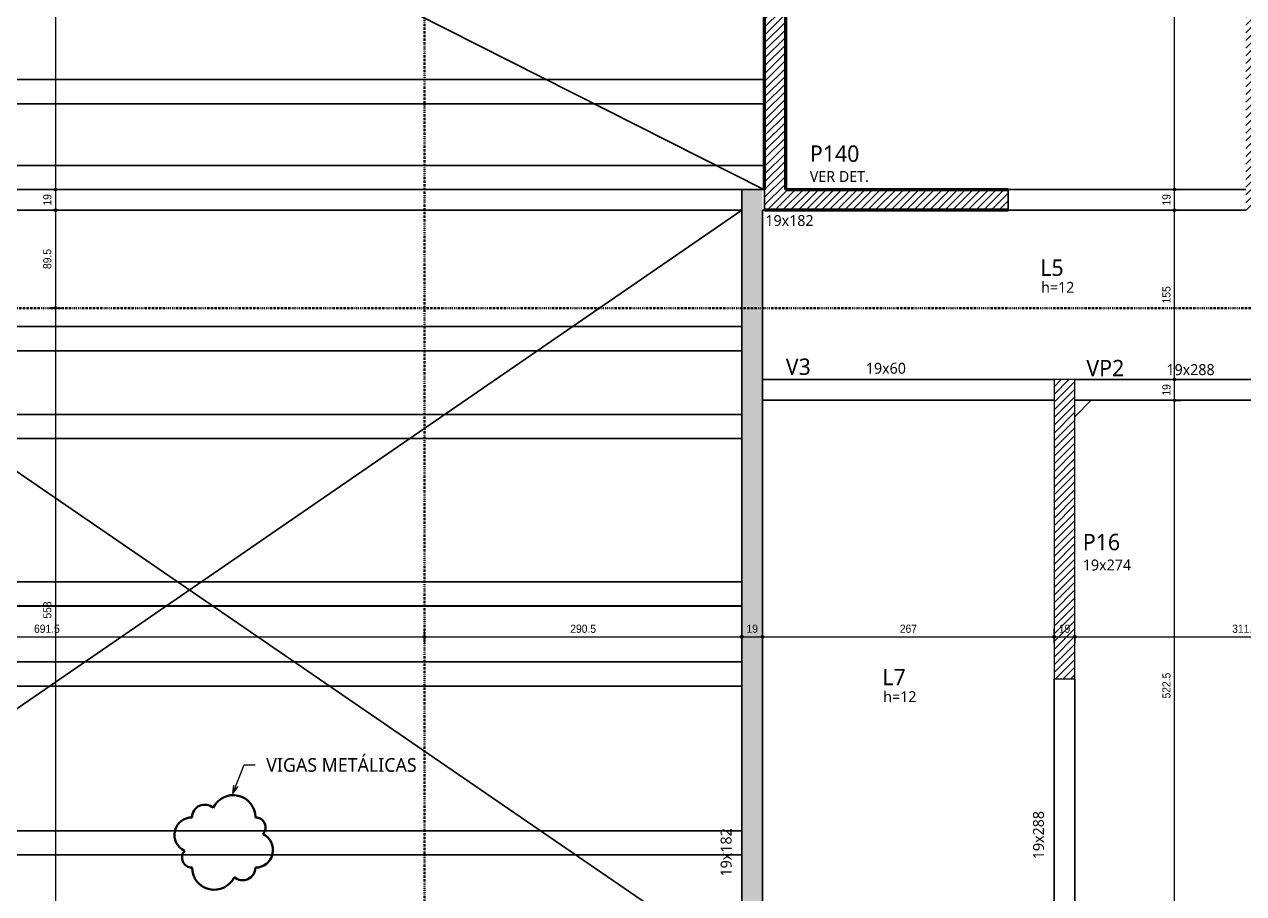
# Model space of a CAD drawing. Header units: centimetres. Extents: x -1706 to 33186, y -3196 to 88081.
# Drawn here: x 2869 to 3985, y -652 to 143 of the extents above; entities that cross this region are included whole.
import ezdxf

# ---------------------------------------------------------------- set-up
doc = ezdxf.new("R2010")
doc.units = ezdxf.units.CM
doc.linetypes.add('Dash dot', pattern=[1.5875, 0.635, -0.47625, 0, -0.47625])
doc.linetypes.add('Traço', pattern=[0.635, 0.3175, -0.3175])
for name, color, linetype, lineweight in [('A-ANNO-DIMS', 7, 'Continuous', 9), ('A-ANNO-DIMS-50', 7, 'Continuous', 9), ('A-DETL-GENF', 7, 'Continuous', 18), ('A-DETL-THIN', 7, 'Continuous', 25), ('A-FLOR-IDEN', 7, 'Continuous', 9), ('G-ANNO-TEXT', 7, 'Continuous', 9), ('S-BEAM', 7, 'Continuous', 9), ('S-BEAM-HDLN', 7, 'Traço', 25), ('S-BEAM-IDEN', 7, 'Continuous', 9), ('S-COLS', 7, 'Continuous', 9), ('S-COLS-IDEN', 7, 'Continuous', 9), ('S-GRID', 7, 'Continuous', 9)]:
    doc.layers.add(name, color=color, linetype=linetype, lineweight=lineweight)
doc.layers.add('A-DETL', color=7, linetype='Continuous', lineweight=18, true_color=0x00a600)
doc.layers.add('G-ANNO-REVC', color=1, linetype='Continuous', lineweight=35, true_color=0xff0000)
doc.styles.add('Arial', font='arial.ttf', dxfattribs={"width": 0.9, "height": 7.5})
doc.styles.add('Gadugi', font='gadugi.ttf', dxfattribs={"height": 12.5})
doc.styles.add('Gadugi_1', font='gadugi.ttf', dxfattribs={"height": 15})
doc.styles.add('Gadugi_2', font='gadugi.ttf', dxfattribs={"height": 10})
doc.styles.add('Gadugi_3', font='gadugi.ttf', dxfattribs={"height": 0.2})
doc.dimstyles.new('PED_1_5mm_ESQ_1', dxfattribs={"dimscale": 30.48, "dimtxt": 7.651945, "dimasz": 0.328084, "dimexe": 0.246063, "dimexo": 0.246063, "dimgap": 0.049213, "dimtad": 1, "dimdec": 1, "dimrnd": 0.5, "dimdsep": 46, "dimtxsty": 'Arial', "dimblk1": 'DOTSMALL', "dimblk2": 'DOTSMALL', "dimsah": 1, "dimcen": 0.09, "dimdle": 0.492126, "dimazin": 0, "dimtfac": 1, "dimtdec": 4, "dimtix": 1, "dimtmove": 0, "dimatfit": 3, "dimfxl": 1, "dimtvp": 1, "dimtolj": 1, "dimtzin": 0, "dimarcsym": 2})
pattern_1 = [(45, (3894.207, 0), (-3.535534, 3.535534), [])]

# ---------------------------------------------------------------- blocks, each defined once
blk = doc.blocks.new('PED_MÍSULA_VERT__CONC_R1 - L_15_0 x 410_0-V2-PL J 001 - FORMA DA COBERTURA')
at = {"layer": 'S-COLS', "lineweight": 25}
for p, q in [((0, 15), (15, 0)), ((0, 0), (0, 15))]:
    blk.add_line(p, q, dxfattribs=at)
blk = doc.blocks.new('PED_TAG_PILAR_R04 - PILAR VER DET_-2523782-PL J 001 - FORMA DA COBERTURA')
at = {"layer": 'S-COLS-IDEN', "insert": (0.115, -0.633), "char_height": 0.2, "width": 1.37089, "attachment_point": 1, "style": 'Gadugi_3'}
blk.add_mtext('VER DET.', dxfattribs=at)
blk = doc.blocks.new('DIMBLOCK12-PL J 001 - FORMA DA COBERTURA')
at = {"layer": 'A-ANNO-DIMS-50'}
h = blk.add_hatch(color=256, dxfattribs=at)
edge = h.paths.add_edge_path(flags=0)
edge.add_arc((2897.6, 483.6), 1.25, 0, 360)
h = blk.add_hatch(color=256, dxfattribs=at)
edge = h.paths.add_edge_path(flags=0)
edge.add_arc((2897.6, -7.9), 1.25, 0, 360)
for p, q in [((2891.8, 483.6), (2905.1, 483.6)), ((2897.6, 483.6), (2891.8, 483.6)), ((2897.6, 483.6), (2897.6, -7.9)), ((2891.8, -7.9), (2905.1, -7.9)), ((2897.6, -7.9), (2891.8, -7.9))]:
    blk.add_line(p, q, dxfattribs=at)
for centre in [(2897.6, 483.6), (2897.6, -7.9)]:
    blk.add_circle(centre, 1.25, dxfattribs=at)
at = {"layer": 'A-ANNO-DIMS-50', "color": 0, "insert": (2886.3, 226.2), "char_height": 7.5, "width": 27.971, "attachment_point": 1, "rotation": 90, "line_spacing_factor": 0.941778, "style": 'Arial'}
blk.add_mtext('491.5', dxfattribs=at)
blk = doc.blocks.new('_DotSmall')
at = {"color": 0, "linetype": 'ByBlock', "const_width": 0.5}
blk.add_lwpolyline([(-0.0625, 0, 1), (0.0625, 0, 1)], format="xyb", close=True, dxfattribs=at)
blk = doc.blocks.new('DIMBLOCK13-PL J 001 - FORMA DA COBERTURA')
at = {"layer": 'A-ANNO-DIMS-50'}
h = blk.add_hatch(color=256, dxfattribs=at)
edge = h.paths.add_edge_path(flags=0)
edge.add_arc((2897.6, -7.9), 1.25, 0, 360)
h = blk.add_hatch(color=256, dxfattribs=at)
edge = h.paths.add_edge_path(flags=0)
edge.add_arc((2897.6, -26.9), 1.25, 0, 360)
for p, q in [((2891.8, -7.9), (2905.1, -7.9)), ((2897.6, -7.9), (2891.8, -7.9)), ((2897.6, -7.9), (2897.6, -26.9)), ((2891.8, -26.9), (2905.1, -26.9)), ((2897.6, -26.9), (2891.8, -26.9))]:
    blk.add_line(p, q, dxfattribs=at)
for centre in [(2897.6, -7.9), (2897.6, -26.9)]:
    blk.add_circle(centre, 1.25, dxfattribs=at)
at = {"layer": 'A-ANNO-DIMS-50', "color": 0, "insert": (2886.3, -22.6), "char_height": 7.5, "width": 12.431, "attachment_point": 1, "rotation": 90, "line_spacing_factor": 0.941778, "style": 'Arial'}
blk.add_mtext('19', dxfattribs=at)
blk = doc.blocks.new('DIMBLOCK14-PL J 001 - FORMA DA COBERTURA')
at = {"layer": 'A-ANNO-DIMS-50'}
h = blk.add_hatch(color=256, dxfattribs=at)
edge = h.paths.add_edge_path(flags=0)
edge.add_arc((2897.6, -26.9), 1.25, 0, 360)
h = blk.add_hatch(color=256, dxfattribs=at)
edge = h.paths.add_edge_path(flags=0)
edge.add_arc((2897.6, -116.4), 1.25, 0, 360)
for p, q in [((2891.8, -26.9), (2905.1, -26.9)), ((2897.6, -26.9), (2891.8, -26.9)), ((2897.6, -26.9), (2897.6, -116.4)), ((2891.8, -116.4), (2905.1, -116.4)), ((2897.6, -116.4), (2891.8, -116.4))]:
    blk.add_line(p, q, dxfattribs=at)
for centre in [(2897.6, -26.9), (2897.6, -116.4)]:
    blk.add_circle(centre, 1.25, dxfattribs=at)
at = {"layer": 'A-ANNO-DIMS-50', "color": 0, "insert": (2886.3, -80.7), "char_height": 7.5, "width": 21.755, "attachment_point": 1, "rotation": 90, "line_spacing_factor": 0.941778, "style": 'Arial'}
blk.add_mtext('89.5', dxfattribs=at)
blk = doc.blocks.new('DIMBLOCK15-PL J 001 - FORMA DA COBERTURA')
at = {"layer": 'A-ANNO-DIMS-50'}
h = blk.add_hatch(color=256, dxfattribs=at)
edge = h.paths.add_edge_path(flags=0)
edge.add_arc((2897.6, -116.4), 1.25, 0, 360)
h = blk.add_hatch(color=256, dxfattribs=at)
edge = h.paths.add_edge_path(flags=0)
edge.add_arc((2897.6, -669.4), 1.25, 0, 360)
for p, q in [((2891.8, -116.4), (2905.1, -116.4)), ((2897.6, -116.4), (2891.8, -116.4)), ((2897.6, -116.4), (2897.6, -684.4)), ((2891.8, -669.4), (2905.1, -669.4)), ((2897.6, -669.4), (2891.8, -669.4))]:
    blk.add_line(p, q, dxfattribs=at)
for centre in [(2897.6, -116.4), (2897.6, -669.4)]:
    blk.add_circle(centre, 1.25, dxfattribs=at)
at = {"layer": 'A-ANNO-DIMS-50', "color": 0, "insert": (2886.3, -400.7), "char_height": 7.5, "width": 18.647, "attachment_point": 1, "rotation": 90, "line_spacing_factor": 0.941778, "style": 'Arial'}
blk.add_mtext('553', dxfattribs=at)
blk = doc.blocks.new('DIMBLOCK18-PL J 001 - FORMA DA COBERTURA')
at = {"layer": 'A-ANNO-DIMS-50'}
h = blk.add_hatch(color=256, dxfattribs=at)
edge = h.paths.add_edge_path(flags=0)
edge.add_arc((2543.8, -417.4), 1.25, 0, 360)
h = blk.add_hatch(color=256, dxfattribs=at)
edge = h.paths.add_edge_path(flags=0)
edge.add_arc((3235.3, -417.4), 1.25, 0, 360)
for p, q in [((2543.8, -423.1), (2543.8, -409.9)), ((3235.3, -423.1), (3235.3, -409.9)), ((2543.8, -417.4), (3235.3, -417.4)), ((2543.8, -417.4), (2543.8, -423.1)), ((3235.3, -417.4), (3235.3, -423.1))]:
    blk.add_line(p, q, dxfattribs=at)
for centre in [(2543.8, -417.4), (3235.3, -417.4)]:
    blk.add_circle(centre, 1.25, dxfattribs=at)
at = {"layer": 'A-ANNO-DIMS-50', "color": 0, "insert": (2877.9, -406.2), "char_height": 7.5, "width": 27.971, "attachment_point": 1, "line_spacing_factor": 0.941778, "style": 'Arial'}
blk.add_mtext('691.5', dxfattribs=at)
blk = doc.blocks.new('DIMBLOCK19-PL J 001 - FORMA DA COBERTURA')
at = {"layer": 'A-ANNO-DIMS-50'}
h = blk.add_hatch(color=256, dxfattribs=at)
edge = h.paths.add_edge_path(flags=0)
edge.add_arc((3235.3, -417.4), 1.25, 0, 360)
h = blk.add_hatch(color=256, dxfattribs=at)
edge = h.paths.add_edge_path(flags=0)
edge.add_arc((3525.8, -417.4), 1.25, 0, 360)
for p, q in [((3235.3, -423.1), (3235.3, -409.9)), ((3525.8, -423.1), (3525.8, -409.9)), ((3235.3, -417.4), (3525.8, -417.4)), ((3235.3, -417.4), (3235.3, -423.1)), ((3525.8, -417.4), (3525.8, -423.1))]:
    blk.add_line(p, q, dxfattribs=at)
for centre in [(3235.3, -417.4), (3525.8, -417.4)]:
    blk.add_circle(centre, 1.25, dxfattribs=at)
at = {"layer": 'A-ANNO-DIMS-50', "color": 0, "insert": (3368.9, -406.2), "char_height": 7.5, "width": 27.971, "attachment_point": 1, "line_spacing_factor": 0.941778, "style": 'Arial'}
blk.add_mtext('290.5', dxfattribs=at)
blk = doc.blocks.new('DIMBLOCK20-PL J 001 - FORMA DA COBERTURA')
at = {"layer": 'A-ANNO-DIMS-50'}
h = blk.add_hatch(color=256, dxfattribs=at)
edge = h.paths.add_edge_path(flags=0)
edge.add_arc((3525.8, -417.4), 1.25, 0, 360)
h = blk.add_hatch(color=256, dxfattribs=at)
edge = h.paths.add_edge_path(flags=0)
edge.add_arc((3544.8, -417.4), 1.25, 0, 360)
for p, q in [((3525.8, -423.1), (3525.8, -409.9)), ((3544.8, -423.1), (3544.8, -409.9)), ((3525.8, -417.4), (3544.8, -417.4)), ((3525.8, -417.4), (3525.8, -423.1)), ((3544.8, -417.4), (3544.8, -423.1))]:
    blk.add_line(p, q, dxfattribs=at)
for centre in [(3525.8, -417.4), (3544.8, -417.4)]:
    blk.add_circle(centre, 1.25, dxfattribs=at)
at = {"layer": 'A-ANNO-DIMS-50', "color": 0, "insert": (3530.2, -406.2), "char_height": 7.5, "width": 12.431, "attachment_point": 1, "line_spacing_factor": 0.941778, "style": 'Arial'}
blk.add_mtext('19', dxfattribs=at)
blk = doc.blocks.new('DIMBLOCK21-PL J 001 - FORMA DA COBERTURA')
at = {"layer": 'A-ANNO-DIMS-50'}
h = blk.add_hatch(color=256, dxfattribs=at)
edge = h.paths.add_edge_path(flags=0)
edge.add_arc((3544.8, -417.4), 1.25, 0, 360)
h = blk.add_hatch(color=256, dxfattribs=at)
edge = h.paths.add_edge_path(flags=0)
edge.add_arc((3811.9, -417.4), 1.25, 0, 360)
for p, q in [((3544.8, -423.1), (3544.8, -409.9)), ((3811.9, -423.1), (3811.9, -409.9)), ((3544.8, -417.4), (3811.9, -417.4)), ((3544.8, -417.4), (3544.8, -423.1)), ((3811.9, -417.4), (3811.9, -423.1))]:
    blk.add_line(p, q, dxfattribs=at)
for centre in [(3544.8, -417.4), (3811.9, -417.4)]:
    blk.add_circle(centre, 1.25, dxfattribs=at)
at = {"layer": 'A-ANNO-DIMS-50', "color": 0, "insert": (3670.6, -406.2), "char_height": 7.5, "width": 18.647, "attachment_point": 1, "line_spacing_factor": 0.941778, "style": 'Arial'}
blk.add_mtext('267', dxfattribs=at)
blk = doc.blocks.new('DIMBLOCK22-PL J 001 - FORMA DA COBERTURA')
at = {"layer": 'A-ANNO-DIMS-50'}
h = blk.add_hatch(color=256, dxfattribs=at)
edge = h.paths.add_edge_path(flags=0)
edge.add_arc((3811.9, -417.4), 1.25, 0, 360)
h = blk.add_hatch(color=256, dxfattribs=at)
edge = h.paths.add_edge_path(flags=0)
edge.add_arc((3830.9, -417.4), 1.25, 0, 360)
for p, q in [((3811.9, -423.1), (3811.9, -409.9)), ((3830.9, -423.1), (3830.9, -409.9)), ((3811.9, -417.4), (3830.9, -417.4)), ((3811.9, -417.4), (3811.9, -423.1)), ((3830.9, -417.4), (3830.9, -423.1))]:
    blk.add_line(p, q, dxfattribs=at)
for centre in [(3811.9, -417.4), (3830.9, -417.4)]:
    blk.add_circle(centre, 1.25, dxfattribs=at)
at = {"layer": 'A-ANNO-DIMS-50', "color": 0, "insert": (3816.2, -406.2), "char_height": 7.5, "width": 12.431, "attachment_point": 1, "line_spacing_factor": 0.941778, "style": 'Arial'}
blk.add_mtext('19', dxfattribs=at)
blk = doc.blocks.new('DIMBLOCK23-PL J 001 - FORMA DA COBERTURA')
at = {"layer": 'A-ANNO-DIMS-50'}
h = blk.add_hatch(color=256, dxfattribs=at)
edge = h.paths.add_edge_path(flags=0)
edge.add_arc((3830.9, -417.4), 1.25, 0, 360)
h = blk.add_hatch(color=256, dxfattribs=at)
edge = h.paths.add_edge_path(flags=0)
edge.add_arc((4142.3, -417.4), 1.25, 0, 360)
for p, q in [((3830.9, -423.1), (3830.9, -409.9)), ((4142.3, -423.1), (4142.3, -409.9)), ((3830.9, -417.4), (4142.3, -417.4)), ((3830.9, -417.4), (3830.9, -423.1)), ((4142.3, -417.4), (4142.3, -423.1))]:
    blk.add_line(p, q, dxfattribs=at)
for centre in [(3830.9, -417.4), (4142.3, -417.4)]:
    blk.add_circle(centre, 1.25, dxfattribs=at)
at = {"layer": 'A-ANNO-DIMS-50', "color": 0, "insert": (3974.9, -406.2), "char_height": 7.5, "width": 27.971, "attachment_point": 1, "line_spacing_factor": 0.941778, "style": 'Arial'}
blk.add_mtext('311.5', dxfattribs=at)
blk = doc.blocks.new('DIMBLOCK51-PL J 001 - FORMA DA COBERTURA')
at = {"layer": 'A-ANNO-DIMS-50'}
h = blk.add_hatch(color=256, dxfattribs=at)
edge = h.paths.add_edge_path(flags=0)
edge.add_arc((3922.1, -7.9), 1.25, 0, 360)
h = blk.add_hatch(color=256, dxfattribs=at)
edge = h.paths.add_edge_path(flags=0)
edge.add_arc((3922.1, -26.9), 1.25, 0, 360)
for p, q in [((3927.9, -7.9), (3914.6, -7.9)), ((3922.1, -41.9), (3922.1, -7.9)), ((3922.1, -7.9), (3927.9, -7.9)), ((3927.9, -26.9), (3914.6, -26.9)), ((3922.1, -26.9), (3927.9, -26.9))]:
    blk.add_line(p, q, dxfattribs=at)
for centre in [(3922.1, -7.9), (3922.1, -26.9)]:
    blk.add_circle(centre, 1.25, dxfattribs=at)
at = {"layer": 'A-ANNO-DIMS-50', "color": 0, "insert": (3910.9, -22.6), "char_height": 7.5, "width": 12.431, "attachment_point": 1, "rotation": 90, "line_spacing_factor": 0.941778, "style": 'Arial'}
blk.add_mtext('19', dxfattribs=at)
blk = doc.blocks.new('DIMBLOCK52-PL J 001 - FORMA DA COBERTURA')
at = {"layer": 'A-ANNO-DIMS-50'}
h = blk.add_hatch(color=256, dxfattribs=at)
edge = h.paths.add_edge_path(flags=0)
edge.add_arc((3922.1, 368.1), 1.25, 0, 360)
h = blk.add_hatch(color=256, dxfattribs=at)
edge = h.paths.add_edge_path(flags=0)
edge.add_arc((3922.1, -7.9), 1.25, 0, 360)
for p, q in [((3887.3, 368.1), (3929.6, 368.1)), ((3922.1, 368.1), (3887.3, 368.1)), ((3922.1, -7.9), (3922.1, 368.1)), ((3927.9, -7.9), (3914.6, -7.9)), ((3922.1, -7.9), (3927.9, -7.9))]:
    blk.add_line(p, q, dxfattribs=at)
for centre in [(3922.1, 368.1), (3922.1, -7.9)]:
    blk.add_circle(centre, 1.25, dxfattribs=at)
at = {"layer": 'A-ANNO-DIMS-50', "color": 0, "insert": (3910.9, 172.3), "char_height": 7.5, "width": 18.647, "attachment_point": 1, "rotation": 90, "line_spacing_factor": 0.941778, "style": 'Arial'}
blk.add_mtext('376', dxfattribs=at)
blk = doc.blocks.new('DIMBLOCK65-PL J 001 - FORMA DA COBERTURA')
at = {"layer": 'A-ANNO-DIMS-50'}
h = blk.add_hatch(color=256, dxfattribs=at)
edge = h.paths.add_edge_path(flags=0)
edge.add_arc((3922.1, -181.9), 1.25, 0, 360)
h = blk.add_hatch(color=256, dxfattribs=at)
edge = h.paths.add_edge_path(flags=0)
edge.add_arc((3922.1, -200.9), 1.25, 0, 360)
for p, q in [((3927.9, -181.9), (3914.6, -181.9)), ((3922.1, -215.9), (3922.1, -181.9)), ((3922.1, -181.9), (3927.9, -181.9)), ((3927.9, -200.9), (3914.6, -200.9)), ((3922.1, -200.9), (3927.9, -200.9))]:
    blk.add_line(p, q, dxfattribs=at)
for centre in [(3922.1, -181.9), (3922.1, -200.9)]:
    blk.add_circle(centre, 1.25, dxfattribs=at)
at = {"layer": 'A-ANNO-DIMS-50', "color": 0, "insert": (3910.9, -196.6), "char_height": 7.5, "width": 12.431, "attachment_point": 1, "rotation": 90, "line_spacing_factor": 0.941778, "style": 'Arial'}
blk.add_mtext('19', dxfattribs=at)
blk = doc.blocks.new('DIMBLOCK66-PL J 001 - FORMA DA COBERTURA')
at = {"layer": 'A-ANNO-DIMS-50'}
h = blk.add_hatch(color=256, dxfattribs=at)
edge = h.paths.add_edge_path(flags=0)
edge.add_arc((3922.1, -26.9), 1.25, 0, 360)
h = blk.add_hatch(color=256, dxfattribs=at)
edge = h.paths.add_edge_path(flags=0)
edge.add_arc((3922.1, -181.9), 1.25, 0, 360)
for p, q in [((3922.1, -181.9), (3922.1, -11.9)), ((3927.9, -26.9), (3914.6, -26.9)), ((3922.1, -26.9), (3927.9, -26.9)), ((3927.9, -181.9), (3914.6, -181.9)), ((3922.1, -181.9), (3927.9, -181.9))]:
    blk.add_line(p, q, dxfattribs=at)
for centre in [(3922.1, -26.9), (3922.1, -181.9)]:
    blk.add_circle(centre, 1.25, dxfattribs=at)
at = {"layer": 'A-ANNO-DIMS-50', "color": 0, "insert": (3910.9, -112.2), "char_height": 7.5, "width": 18.647, "attachment_point": 1, "rotation": 90, "line_spacing_factor": 0.941778, "style": 'Arial'}
blk.add_mtext('155', dxfattribs=at)
blk = doc.blocks.new('DIMBLOCK68-PL J 001 - FORMA DA COBERTURA')
at = {"layer": 'A-ANNO-DIMS-50'}
h = blk.add_hatch(color=256, dxfattribs=at)
edge = h.paths.add_edge_path(flags=0)
edge.add_arc((3922.1, -200.9), 1.25, 0, 360)
h = blk.add_hatch(color=256, dxfattribs=at)
edge = h.paths.add_edge_path(flags=0)
edge.add_arc((3922.1, -723.4), 1.25, 0, 360)
for p, q in [((3922.1, -723.4), (3922.1, -185.9)), ((3927.9, -200.9), (3914.6, -200.9)), ((3922.1, -200.9), (3927.9, -200.9)), ((3927.9, -723.4), (3914.6, -723.4)), ((3922.1, -723.4), (3927.9, -723.4))]:
    blk.add_line(p, q, dxfattribs=at)
for centre in [(3922.1, -200.9), (3922.1, -723.4)]:
    blk.add_circle(centre, 1.25, dxfattribs=at)
at = {"layer": 'A-ANNO-DIMS-50', "color": 0, "insert": (3910.9, -473.8), "char_height": 7.5, "width": 27.971, "attachment_point": 1, "rotation": 90, "line_spacing_factor": 0.941778, "style": 'Arial'}
blk.add_mtext('522.5', dxfattribs=at)
blk = doc.blocks.new('Family - ___-3744693-PL J 001 - FORMA DA COBERTURA')
at = {"layer": 'G-ANNO-REVC'}
for centre, radius, start, end in [((-833.9, -582.6), 20.3, 0, 154.7912), ((-860, -582.6), 11.6, 48.1897, 180), ((-871.6, -598.7), 16.1, 90, 244.7912), ((-813.6, -591.8), 9.2, 318.1897, 90), ((-813.6, -612.5), 16.1, 270, 64.7912), ((-871.6, -619.4), 9.2, 138.1897, 270), ((-851.3, -628.6), 20.3, 180, 334.7912), ((-825.2, -628.6), 11.6, 228.1897, 0)]:
    blk.add_arc(centre, radius, start, end, dxfattribs=at)

msp = doc.modelspace()

# ---------------------------------------------------------------- hatches: boundary and pattern name
at = {"layer": 'A-DETL-GENF', "true_color": 0x808080}
h = msp.add_hatch(dxfattribs=at)
h.set_pattern_fill('FP_1', color=8, style=0, pattern_type=2)
h.set_pattern_definition(pattern_1)
h.paths.add_polyline_path([(4357.27, -742.38), (4357.35, -742.38), (4357.35, -694.38), (4338.35, -694.38), (4338.35, -742.38), (4338.85, -742.38)], flags=0)
h.paths.add_polyline_path([(4883.85, -742.38), (4883.85, -723.38), (4823.85, -723.38), (4823.85, -742.38), (4864.85, -742.38)], flags=0)
h.paths.add_polyline_path([(2653.34, -742.38), (2672.34, -742.38), (2672.34, -669.38), (2653.34, -669.38), (2653.34, -723.38)], flags=0)
h.paths.add_polyline_path([(3811.86, -455.88), (3830.86, -455.88), (3830.86, -181.88), (3811.86, -181.88), (3811.86, -304.88)], flags=0)
h.paths.add_polyline_path([(3987.34, -26.88), (4006.34, -26.88), (4006.34, 213.12), (3987.34, 213.12), (3987.34, -7.88)], flags=0)
h.paths.add_polyline_path([(4006.34, 452.12), (4006.34, 533.55), (3987.34, 533.55), (3987.34, 452.12)], flags=0)
h.paths.add_polyline_path([(3565.84, 452.12), (3565.84, 533.62), (3546.84, 533.62), (3546.84, 452.12)], flags=0)
h.paths.add_polyline_path([(4705.35, 460.55), (4724.35, 460.55), (4724.35, 533.55), (4705.35, 533.55), (4705.35, 514.55)], flags=0)
h.paths.add_polyline_path([(3039.34, 485.65), (3039.34, 533.55), (3020.34, 533.55), (3020.34, 485.65)], flags=0)
h.paths.add_polyline_path([(2553.84, 514.55), (2553.84, 533.55), (2493.84, 533.55), (2493.84, 514.55), (2543.84, 514.55)], flags=0)
at = {"layer": 'S-BEAM', "true_color": 0x00bcb8}
msp.add_hatch(color=132, dxfattribs=at).paths.add_polyline_path([(3525.84, -723.38), (3544.84, -723.38), (3544.84, -7.88), (3525.84, -7.88), (3525.84, -722.03)], flags=0)
at = {"layer": 'S-COLS', "lineweight": 25, "true_color": 0x808080}
h = msp.add_hatch(dxfattribs=at)
h.set_pattern_fill('FP_1', color=8, style=0, pattern_type=2)
h.set_pattern_definition(pattern_1)
h.paths.add_polyline_path([(3769.84, -26.88), (3769.84, -7.88), (3565.84, -7.88), (3565.84, 155.12), (3546.84, 155.12), (3546.84, -26.88), (3709.24, -26.88)], flags=0)

# ---------------------------------------------------------------- linework, layer by layer
at = {"layer": 'A-DETL', "color": 7}
for p, q in [((3830.86, -181.88), (3811.86, -181.88)), ((3811.86, -181.88), (3811.86, -455.88)), ((3830.86, -455.88), (3830.86, -181.88)), ((3811.86, -455.88), (3830.86, -455.88))]:
    msp.add_line(p, q, dxfattribs=at)
at = {"layer": 'A-DETL-THIN'}
for p, q in [((3546.08, -7.94), (2574.15, 483.55)), ((2513.61, -7.94), (3525.84, -7.94)), ((2512.84, -26.88), (3450.22, -669.38)), ((2655.68, -625.17), (3525.84, -26.88))]:
    msp.add_line(p, q, dxfattribs=at)
at = {"layer": 'A-DETL-THIN', "color": 254, "true_color": 0xdddddd}
for p, q in [((2513.61, 92.64), (3546.08, 92.64)), ((2513.61, 70.51), (3546.08, 70.51)), ((2513.61, 14.19), (3546.08, 14.19)), ((2513.61, -7.94), (3546.08, -7.94)), ((2493.37, -133.45), (3525.84, -133.45)), ((2493.37, -155.59), (3525.84, -155.59)), ((2493.37, -213.75), (3525.84, -213.75)), ((2493.37, -235.89), (3525.84, -235.89)), ((2493.37, -367.05), (3525.84, -367.05)), ((2493.37, -389.19), (3525.84, -389.19)), ((2493.37, -440.29), (3525.84, -440.29)), ((2493.37, -462.42), (3525.84, -462.42)), ((2493.37, -594.85), (3525.84, -594.85)), ((2493.37, -616.99), (3525.84, -616.99))]:
    msp.add_line(p, q, dxfattribs=at)
at = {"layer": 'G-ANNO-TEXT'}
for p, q in [((3060.07, -560.74), (3070.22, -534.67)), ((3070.22, -534.67), (3080.38, -534.67)), ((3060.07, -560.74), (3060.92, -553.02)), ((3060.07, -560.74), (3064.67, -554.48))]:
    msp.add_line(p, q, dxfattribs=at)
at = {"layer": 'S-BEAM', "lineweight": 25}
for p, q in [((2512.84, -7.88), (3525.84, -7.88)), ((3525.84, -7.88), (3544.84, -7.88)), ((3544.84, -7.88), (3546.84, -7.88)), ((3769.84, -7.88), (3987.34, -7.88)), ((3525.84, -26.88), (2512.84, -26.88)), ((3525.84, -367.05), (3525.84, -26.88)), ((3544.84, -26.88), (3544.84, -181.88)), ((3546.84, -26.88), (3544.84, -26.88)), ((3987.34, -26.88), (3769.84, -26.88)), ((3544.84, -181.88), (3811.86, -181.88)), ((3830.86, -181.88), (4336.85, -181.88)), ((3544.84, -200.88), (3544.84, -723.38)), ((3811.86, -200.88), (3544.84, -200.88)), ((4321.85, -200.88), (3845.86, -200.88)), ((2512.84, -367.05), (3525.84, -367.05)), ((3525.84, -389.05), (2512.84, -389.05)), ((3525.84, -723.38), (3525.84, -389.05)), ((3811.86, -723.38), (3811.86, -455.88)), ((3830.86, -455.88), (3830.86, -708.38))]:
    msp.add_line(p, q, dxfattribs=at)
at = {"layer": 'S-BEAM-HDLN', "linetype": 'Continuous'}
for p, q in [((3525.84, -7.88), (3525.84, -26.88)), ((3546.84, -26.88), (3546.84, -7.89)), ((3769.84, -7.88), (3769.84, -26.88)), ((3544.84, -181.88), (3544.84, -200.88))]:
    msp.add_line(p, q, dxfattribs=at)
at = {"layer": 'S-BEAM-HDLN', "color": 254, "linetype": 'Continuous', "true_color": 0xdfdfdf}
msp.add_line((3525.84, -389.05), (3525.84, -367.05), dxfattribs=at)
at = {"layer": 'S-COLS', "lineweight": 50}
for p, q in [((3546.84, -7.88), (3546.84, 155.12)), ((3565.84, 155.12), (3565.84, -7.88)), ((3565.84, -7.88), (3769.84, -7.88)), ((3769.84, -26.88), (3546.84, -26.88))]:
    msp.add_line(p, q, dxfattribs=at)
at = {"layer": 'S-GRID', "color": 6, "linetype": 'Dash dot', "lineweight": 35, "true_color": 0xff00ff}
msp.add_line((3235.35, 818.87), (3235.35, -1018.23), dxfattribs=at)
at = {"layer": 'S-GRID', "color": 152, "linetype": 'Dash dot', "lineweight": 35, "true_color": 0x0070c0}
msp.add_line((4985.99, -116.45), (2336.14, -116.45), dxfattribs=at)

# ---------------------------------------------------------------- block references
at = {"layer": 'G-ANNO-REVC'}
msp.add_blockref('Family - ___-3744693-PL J 001 - FORMA DA COBERTURA', (3894.21, 0), dxfattribs=at)
at = {"layer": 'S-COLS', "lineweight": 25, "rotation": 269.9999999999997}
msp.add_blockref('PED_MÍSULA_VERT__CONC_R1 - L_15_0 x 410_0-V2-PL J 001 - FORMA DA COBERTURA', (3830.86, -200.88), dxfattribs=at)
at = {"layer": 'S-COLS-IDEN', "xscale": 49.99999999999998, "yscale": 49.99999999999998, "zscale": 49.99999999999998}
msp.add_blockref('PED_TAG_PILAR_R04 - PILAR VER DET_-2523782-PL J 001 - FORMA DA COBERTURA', (3582.48, 40.66), dxfattribs=at)

# ---------------------------------------------------------------- texts
at = {"layer": 'A-FLOR-IDEN', "attachment_point": 1}
for s, insert, char_height, width, style in [('L5', (3799.17, -71.98), 15, 26.0548, 'Gadugi_1'), ('h=12', (3799.95, -92.46), 10, 39.6835, 'Gadugi_2'), ('L7', (3654.64, -446.7), 15, 26.0548, 'Gadugi_1'), ('h=12', (3655.42, -467.17), 10, 39.6835, 'Gadugi_2')]:
    msp.add_mtext(s, dxfattribs=dict(at, insert=insert, char_height=char_height, width=width, style=style))
at = {"layer": 'G-ANNO-TEXT', "insert": (3090.54, -528.42), "char_height": 12.5, "width": 172.7637, "attachment_point": 1, "style": 'Gadugi'}
msp.add_mtext('VIGAS METÁLICAS', dxfattribs=at)
at = {"layer": 'S-BEAM-IDEN', "attachment_point": 1}
for s, insert, char_height, width, style in [('19x182', (3547.48, -31.32), 10, 54.1139, 'Gadugi_2'), ('V3', (3566.17, -162.61), 15, 30.0633, 'Gadugi_1'), ('19x60', (3639.47, -166.54), 10, 44.8945, 'Gadugi_2'), ('VP2', (3841.37, -163.86), 15, 44.4937, 'Gadugi_1'), ('19x288', (3914.67, -167.79), 10, 54.1139, 'Gadugi_2')]:
    msp.add_mtext(s, dxfattribs=dict(at, insert=insert, char_height=char_height, width=width, style=style))
at = {"layer": 'S-BEAM-IDEN', "char_height": 10, "width": 54.1139, "attachment_point": 1, "rotation": 90, "style": 'Gadugi_2'}
for s, insert in [('19x288', (3792.52, -620.95)), ('19x182', (3506.51, -636.75))]:
    msp.add_mtext(s, dxfattribs=dict(at, insert=insert))
at = {"layer": 'S-COLS-IDEN', "attachment_point": 1}
for s, insert, char_height, width, style in [('P140', (3588.22, 32.43), 15, 56.519, 'Gadugi_1'), ('P16', (3838.11, -323.12), 15, 42.4894, 'Gadugi_1'), ('19x274', (3838.11, -346.61), 10, 54.1139, 'Gadugi_2')]:
    msp.add_mtext(s, dxfattribs=dict(at, insert=insert, char_height=char_height, width=width, style=style))

# ---------------------------------------------------------------- dimensions: what is measured, and where the dimension line sits
at = {"layer": 'A-ANNO-DIMS'}
for base, p1, p2, override, picture, middle in [((2897.57, -7.88), (2899.34, 483.55), (2899.34, -7.88), {"dimpost": '<>', "dimfxl": 491.431319}, 'DIMBLOCK12-PL J 001 - FORMA DA COBERTURA', (2892.24, 237.83)), ((3922.14, 368.12), (3920.37, -7.88), (3879.84, 368.12), {"dimpost": '<>', "dimfxl": 378.178083}, 'DIMBLOCK52-PL J 001 - FORMA DA COBERTURA', (3916.81, 180.12)), ((2897.57, -26.88), (2899.34, -7.88), (2899.34, -26.88), {"dimpost": '<>', "dimfxl": 19}, 'DIMBLOCK13-PL J 001 - FORMA DA COBERTURA', (2892.24, -17.38)), ((3922.14, -7.88), (3920.37, -26.88), (3920.37, -7.88), {"dimpost": '<>', "dimfxl": 19}, 'DIMBLOCK51-PL J 001 - FORMA DA COBERTURA', (3916.81, -17.38)), ((3922.14, -26.88), (3920.37, -181.88), (3920.37, -26.88), {"dimpost": '<>', "dimfxl": 155}, 'DIMBLOCK66-PL J 001 - FORMA DA COBERTURA', (3916.81, -104.38)), ((2897.57, -116.45), (2899.34, -26.88), (2899.34, -116.45), {"dimpost": '<>', "dimfxl": 89.568637}, 'DIMBLOCK14-PL J 001 - FORMA DA COBERTURA', (2892.24, -71.67)), ((2897.57, -669.38), (2899.34, -116.45), (2899.34, -669.38), {"dimpost": '<>', "dimfxl": 552.931365}, 'DIMBLOCK15-PL J 001 - FORMA DA COBERTURA', (2892.24, -392.92)), ((3922.14, -181.88), (3920.37, -200.88), (3920.37, -181.88), {"dimpost": '<>', "dimfxl": 19}, 'DIMBLOCK65-PL J 001 - FORMA DA COBERTURA', (3916.81, -191.38)), ((3922.14, -200.88), (3920.37, -723.38), (3920.37, -200.88), {"dimpost": '<>', "dimfxl": 522.499965}, 'DIMBLOCK68-PL J 001 - FORMA DA COBERTURA', (3916.81, -462.13))]:
    dim = msp.add_linear_dim(base=base, p1=p1, p2=p2, angle=90, dimstyle='PED_1_5mm_ESQ_1', override=override, dxfattribs=at)
    dim.commit()
    dim.dimension.update_dxf_attribs({"geometry": picture, "text_midpoint": middle})
for base, p1, p2, override, picture, middle in [((3235.35, -417.39), (2543.84, -415.62), (3235.35, -415.62), {"dimpost": '<>', "dimfxl": 691.504528}, 'DIMBLOCK18-PL J 001 - FORMA DA COBERTURA', (2889.59, -412.06)), ((3525.84, -417.39), (3235.35, -415.62), (3525.84, -415.62), {"dimpost": '<>', "dimfxl": 290.49548}, 'DIMBLOCK19-PL J 001 - FORMA DA COBERTURA', (3380.59, -412.06)), ((3544.84, -417.39), (3525.84, -415.62), (3544.84, -415.62), {"dimpost": '<>', "dimfxl": 19}, 'DIMBLOCK20-PL J 001 - FORMA DA COBERTURA', (3535.34, -412.06)), ((3811.86, -417.39), (3544.84, -415.62), (3811.86, -415.62), {"dimpost": '<>', "dimfxl": 267.015708}, 'DIMBLOCK21-PL J 001 - FORMA DA COBERTURA', (3678.35, -412.06)), ((3830.86, -417.39), (3811.86, -415.62), (3830.86, -415.62), {"dimpost": '<>', "dimfxl": 19}, 'DIMBLOCK22-PL J 001 - FORMA DA COBERTURA', (3821.36, -412.06)), ((4142.35, -417.39), (3830.86, -415.62), (4142.35, -415.62), {"dimpost": '<>', "dimfxl": 311.488812}, 'DIMBLOCK23-PL J 001 - FORMA DA COBERTURA', (3986.6, -412.06))]:
    dim = msp.add_linear_dim(base=base, p1=p1, p2=p2, dimstyle='PED_1_5mm_ESQ_1', override=override, dxfattribs=at)
    dim.commit()
    dim.dimension.update_dxf_attribs({"geometry": picture, "text_midpoint": middle})

doc.saveas('drawing.dxf')
